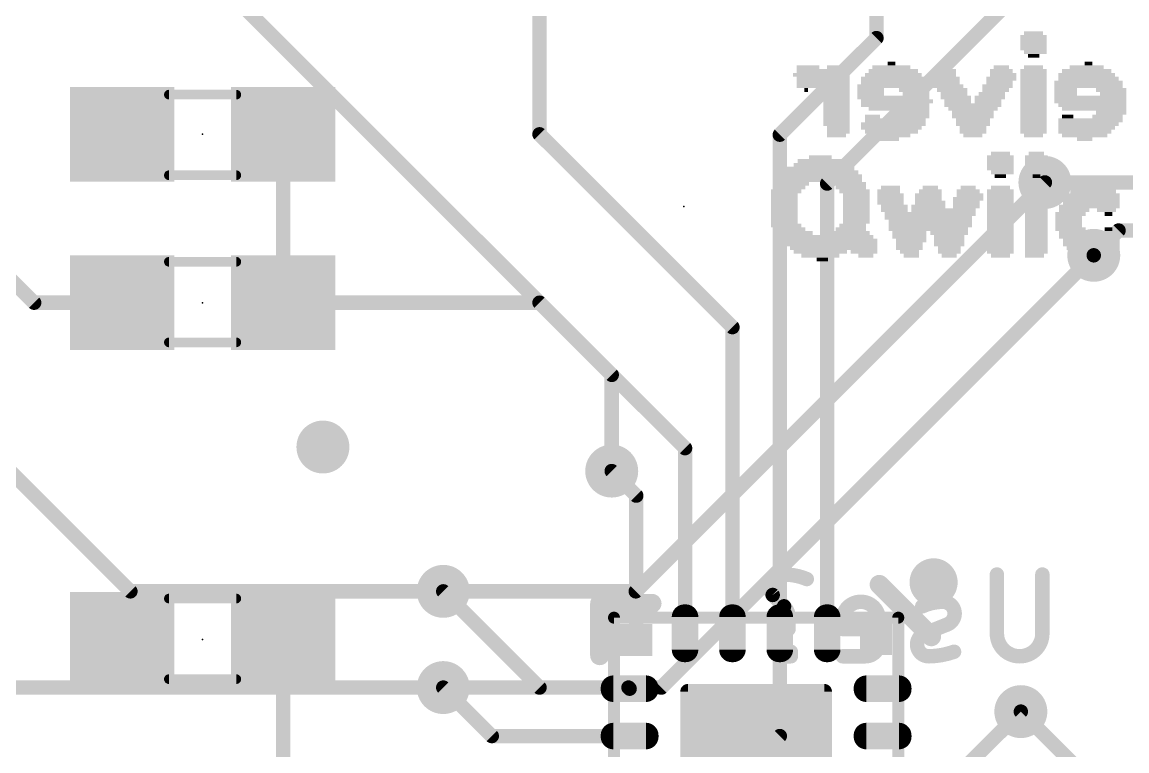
# Model space of a CAD drawing. Extents: x -15.2 to 71.4, y -14.5 to 36.9.
# Drawn here: x 8.25 to 19.92, y 10.76 to 18.46 of the extents above; entities that cross this region are included whole.
import ezdxf

# ---------------------------------------------------------------- set-up
doc = ezdxf.new("R2010")
doc.units = 0
for name, color, linetype in [('1', 12, 'CONTINUOUS'), ('16', 132, 'CONTINUOUS'), ('18', 110, 'CONTINUOUS'), ('21', 41, 'CONTINUOUS'), ('22', 40, 'CONTINUOUS'), ('23', 53, 'CONTINUOUS'), ('51', 53, 'CONTINUOUS')]:
    doc.layers.add(name, color=color, linetype=linetype)

# ---------------------------------------------------------------- blocks, each defined once
blk = doc.blocks.new('RECT')
blk.add_solid([(-0.5, -0.5), (0.5, -0.5), (-0.5, 0.5), (0.5, 0.5)])
blk = doc.blocks.new('RECT44800X97600R95')
at = {"const_width": 0.133}
blk.add_lwpolyline([(0.0735, -0.172), (0.0735, 0.172, 0.4142), (0.007, 0.2385), (-0.007, 0.2385, 0.4142), (-0.0735, 0.172), (-0.0735, -0.172, 0.4142), (-0.007, -0.2385), (0.007, -0.2385, 0.4142)], format="xyb", close=True, dxfattribs=at)
blk.add_solid([(-0.0324, -0.1974), (0.0324, -0.1974), (-0.0324, 0.1974), (0.0324, 0.1974)])
blk = doc.blocks.new('RECT256000X256000R10')
at = {"const_width": 0.08}
blk.add_lwpolyline([(0.76, -0.72), (0.76, 0.72, 0.4142), (0.72, 0.76), (-0.72, 0.76, 0.4142), (-0.76, 0.72), (-0.76, -0.72, 0.4142), (-0.72, -0.76), (0.72, -0.76, 0.4142)], format="xyb", close=True, dxfattribs=at)
blk.add_solid([(-0.74, -0.74), (0.74, -0.74), (-0.74, 0.74), (0.74, 0.74)])
blk = doc.blocks.new('ROUNDV')
at = {"const_width": 0.5}
blk.add_lwpolyline([(0, -0.25, 1), (0, 0.25, 1), (0, -0.25)], format="xyb", dxfattribs=at)

msp = doc.modelspace()

# ---------------------------------------------------------------- linework, layer by layer
at = {"layer": '1', "const_width": 0.1524}
for points in [[(17.272, 18.288), (17.272, 22.828)], [(16.752, 16.752), (21.082, 21.082)], [(13.716, 17.272), (13.716, 19.05)], [(16.252, 17.268), (17.272, 18.288)], [(11.01, 17.272), (11.01, 15.494)], [(15.752, 15.236), (13.716, 17.272)], [(16.252, 12.003), (16.252, 17.268)], [(16.752, 12.003), (16.752, 16.752)], [(43.688, 16.764), (19.05, 16.764)], [(19.8272, 16.256), (19.5656, 15.9944)], [(44.958, 16.256), (19.8272, 16.256)], [(8.382, 15.494), (7.874, 16.002)], [(9.31, 15.494), (8.382, 15.494)], [(13.716, 15.494), (11.01, 15.494)], [(15.252, 13.958), (13.716, 15.494)], [(15.752, 12.003), (15.752, 15.236)], [(15.252, 12.003), (15.252, 13.958)], [(14.737, 13.457), (14.478, 13.716)], [(14.737, 11.933), (14.737, 13.457)], [(13.716, 11.43), (12.7, 12.446)], [(11.01, 11.938), (11.01, 10.228)], [(16.252, 12.003), (16.252, 10.918)], [(13.212, 10.918), (12.7, 11.43)], [(14.655, 11.43), (13.716, 11.43)], [(14.667, 11.418), (14.655, 11.43)], [(20.828, 9.144), (18.796, 11.176)], [(14.667, 10.918), (13.212, 10.918)], [(16.252, 10.918), (16.002, 10.668)]]:
    msp.add_lwpolyline(points, dxfattribs=at)
at = {"layer": '1', "const_width": 0.0762}
for points in [[(17.2339, 18.288, 1), (17.3101, 18.288)], [(17.2989, 18.2611, 1), (17.2451, 18.3149)], [(11.0481, 17.272, 1), (10.9719, 17.272)], [(13.6779, 17.272, 1), (13.7541, 17.272)], [(13.7429, 17.2989, 1), (13.6891, 17.2451)], [(16.2901, 17.268, 1), (16.2139, 17.268)], [(16.2251, 17.2949, 1), (16.2789, 17.2411)], [(16.7901, 16.752, 1), (16.7139, 16.752)], [(16.7251, 16.7789, 1), (16.7789, 16.7251)], [(19.05, 16.8021, 1), (19.05, 16.7259)], [(19.8272, 16.2941, 1), (19.8272, 16.2179)], [(19.8542, 16.2291, 1), (19.8003, 16.2829)], [(19.5387, 16.0213, 1), (19.5926, 15.9674)], [(8.382, 15.5321, 1), (8.382, 15.4559)], [(8.3551, 15.4671, 1), (8.4089, 15.5209)], [(9.31, 15.4559, 1), (9.31, 15.5321)], [(11.01, 15.5321, 1), (11.01, 15.4559)], [(10.9719, 15.494, 1), (11.0481, 15.494)], [(13.7429, 15.5209, 1), (13.6891, 15.4671)], [(13.716, 15.4559, 1), (13.716, 15.5321)], [(15.7901, 15.236, 1), (15.7139, 15.236)], [(15.7251, 15.2091, 1), (15.7789, 15.2629)], [(15.2901, 13.958, 1), (15.2139, 13.958)], [(15.2251, 13.9311, 1), (15.2789, 13.9849)], [(14.5049, 13.7429, 1), (14.4511, 13.6891)], [(14.7751, 13.457, 1), (14.6989, 13.457)], [(14.7101, 13.4301, 1), (14.7639, 13.4839)], [(12.7269, 12.4729, 1), (12.6731, 12.4191)], [(11.0481, 11.938, 1), (10.9719, 11.938)], [(15.2139, 12.003, 1), (15.2901, 12.003)], [(15.7139, 12.003, 1), (15.7901, 12.003)], [(16.2901, 12.003, 1), (16.2139, 12.003)], [(16.2139, 12.003, 1), (16.2901, 12.003)], [(16.7139, 12.003, 1), (16.7901, 12.003)], [(14.6989, 11.933, 1), (14.7751, 11.933)], [(12.7269, 11.4569, 1), (12.6731, 11.4031)], [(13.716, 11.4681, 1), (13.716, 11.3919)], [(13.6891, 11.4031, 1), (13.7429, 11.4569)], [(14.6819, 11.4569, 1), (14.6281, 11.4031)], [(14.6401, 11.3911, 1), (14.6939, 11.4449)], [(14.655, 11.3919, 1), (14.655, 11.4681)], [(18.8229, 11.2029, 1), (18.7691, 11.1491)], [(13.212, 10.9561, 1), (13.212, 10.8799)], [(13.1851, 10.8911, 1), (13.2389, 10.9449)], [(14.667, 10.8799, 1), (14.667, 10.9561)], [(16.2789, 10.8911, 1), (16.2251, 10.9449)], [(16.2139, 10.918, 1), (16.2901, 10.918)]]:
    msp.add_lwpolyline(points, format="xyb", dxfattribs=at)
at = {"layer": '16', "const_width": 0.1524}
for points in [[(5.08, 24.13), (14.478, 14.732)], [(19.05, 16.764), (14.732, 12.446)], [(19.5656, 15.9944), (15.0012, 11.43)], [(14.478, 14.732), (14.478, 13.716)], [(9.398, 12.446), (8.128, 13.716)], [(12.7, 12.446), (9.398, 12.446)], [(14.732, 12.446), (12.7, 12.446)], [(7.62, 11.43), (12.7, 11.43)], [(15.0012, 11.43), (12.7, 11.43)], [(18.796, 11.176), (17.018, 9.398)]]:
    msp.add_lwpolyline(points, dxfattribs=at)
at = {"layer": '16', "const_width": 0.0762}
for points in [[(19.0769, 16.7371, 1), (19.0231, 16.7909)], [(19.5926, 15.9674, 1), (19.5387, 16.0213)], [(14.5161, 14.732, 1), (14.4399, 14.732)], [(14.4511, 14.7051, 1), (14.5049, 14.7589)], [(14.4399, 13.716, 1), (14.5161, 13.716)], [(9.398, 12.4841, 1), (9.398, 12.4079)], [(9.3711, 12.4191, 1), (9.4249, 12.4729)], [(12.7, 12.4841, 1), (12.7, 12.4079)], [(12.7, 12.4079, 1), (12.7, 12.4841)], [(14.7051, 12.4729, 1), (14.7589, 12.4191)], [(14.732, 12.4079, 1), (14.732, 12.4841)], [(12.7, 11.4681, 1), (12.7, 11.3919)], [(12.7, 11.3919, 1), (12.7, 11.4681)], [(14.9743, 11.4569, 1), (15.0282, 11.4031)], [(15.0012, 11.3919, 1), (15.0012, 11.4681)], [(18.8229, 11.1491, 1), (18.7691, 11.2029)]]:
    msp.add_lwpolyline(points, format="xyb", dxfattribs=at)
at = {"layer": '21'}
for points, const_width in [([(17.875, 12.414, 1), (17.875, 12.668, 1), (17.875, 12.414)], 0.254), ([(17.3379, 12.5539, 1), (17.2661, 12.4821)], 0.1016), ([(14.352, 12.3688, 1), (14.352, 12.2672)], 0.1016), ([(14.4028, 12.318, 1), (14.3012, 12.318)], 0.1016), ([(14.902, 12.2672, 1), (14.902, 12.3688)], 0.1016), ([(17.8161, 11.9321, 1), (17.8879, 12.0039)], 0.1016), ([(14.3012, 11.768, 1), (14.4028, 11.768)], 0.1016)]:
    msp.add_lwpolyline(points, format="xyb", dxfattribs=dict(at, const_width=const_width))
at = {"layer": '21', "const_width": 0.2032}
for points in [[(17.852, 11.968), (17.302, 12.518)], [(14.352, 12.318), (14.902, 12.318)], [(14.352, 11.768), (14.352, 12.318)]]:
    msp.add_lwpolyline(points, dxfattribs=at)
at = {"layer": '22'}
for points, const_width in [([(16.2968, 12.6238, 0.4142), (16.1528, 12.4799)], 0.1524), ([(16.5367, 12.5758, 0.099), (16.2968, 12.6238)], 0.1524), ([(16.2968, 12.6619, 1), (16.2968, 12.5857)], 0.0762), ([(16.2968, 12.5857, 1), (16.2968, 12.6619)], 0.0762), ([(16.522, 12.5407, 1), (16.5513, 12.611)], 0.0762), ([(18.5814, 12.6238, 1), (18.5052, 12.6238)], 0.0762), ([(19.0611, 12.6238, 1), (18.9849, 12.6238)], 0.0762), ([(16.1528, 12.4799, 0.1623), (16.1768, 12.4079)], 0.1524), ([(16.1909, 12.4799, 1), (16.1147, 12.4799)], 0.0762), ([(16.1147, 12.4799, 1), (16.1909, 12.4799)], 0.0762), ([(16.2038, 12.4348, 1), (16.1499, 12.381)], 0.0762), ([(16.1463, 12.385, 1), (16.2073, 12.4308)], 0.0762), ([(16.3237, 12.3149, 1), (16.2698, 12.261)], 0.0762), ([(16.3448, 12.168, 0.2053), (16.2968, 12.288)], 0.1524), ([(17.2987, 12.144, 1), (16.9148, 12.144)], 0.1524), ([(17.7396, 12.3227, 1), (17.7709, 12.2532)], 0.0762), ([(17.9712, 12.3359, 0.1025), (17.7553, 12.288)], 0.1524), ([(17.9706, 12.374, 1), (17.9717, 12.2978)], 0.0762), ([(18.0192, 12.096, 0.8318), (17.9712, 12.3359)], 0.1524), ([(17.9717, 12.2978, 1), (17.9706, 12.374)], 0.0762), ([(16.2698, 12.261, 1), (16.3237, 12.3149)], 0.0762), ([(16.3448, 12.168, 0.0122), (16.3448, 12.0481)], 0.1524), ([(16.3828, 12.1671, 1), (16.3067, 12.1689)], 0.0762), ([(16.3067, 12.1689, 1), (16.3828, 12.1671)], 0.0762), ([(16.9529, 12.144, 1), (16.8767, 12.144)], 0.0762), ([(16.8767, 12.144, 1), (16.9529, 12.144)], 0.0762), ([(17.3368, 12.144, 1), (17.2606, 12.144)], 0.0762), ([(17.2606, 12.144, 1), (17.3368, 12.144)], 0.0762), ([(18.005, 12.1314, 1), (18.0333, 12.0607)], 0.0762), ([(18.0333, 12.0607, 1), (18.005, 12.1314)], 0.0762), ([(16.3067, 12.0471, 1), (16.3828, 12.049)], 0.0762), ([(16.9148, 12.0862, 1), (16.9148, 12.01)], 0.0762), ([(16.8767, 12.0481, 1), (16.9529, 12.0481)], 0.0762), ([(17.2987, 12.01, 1), (17.2987, 12.0862)], 0.0762), ([(17.7793, 12.0001, 0.8318), (17.8273, 11.7602)], 0.1524), ([(17.7651, 12.0355, 1), (17.7934, 11.9647)], 0.0762), ([(17.7934, 11.9647, 1), (17.7651, 12.0355)], 0.0762), ([(18.5433, 12.0001, 1), (19.023, 12.0001)], 0.1524), ([(18.5814, 12.0001, 1), (18.5052, 12.0001)], 0.0762), ([(18.5052, 12.0001, 1), (18.5814, 12.0001)], 0.0762), ([(19.0611, 12.0001, 1), (18.9849, 12.0001)], 0.0762), ([(18.9849, 12.0001, 1), (19.0611, 12.0001)], 0.0762), ([(17.1547, 11.7602, 0.4142), (17.2987, 11.9041)], 0.1524), ([(17.3368, 11.9041, 1), (17.2606, 11.9041)], 0.0762), ([(17.2606, 11.9041, 1), (17.3368, 11.9041)], 0.0762), ([(16.3208, 11.8463, 1), (16.3208, 11.7701)], 0.0762), ([(16.3589, 11.8082, 1), (16.2827, 11.8082)], 0.0762), ([(16.3208, 11.7983, 1), (16.3208, 11.7221)], 0.0762), ([(16.2827, 11.7602, 1), (16.3589, 11.7602)], 0.0762), ([(16.4068, 11.8082, 1), (16.3306, 11.8082)], 0.0762), ([(16.3306, 11.7602, 1), (16.4068, 11.7602)], 0.0762), ([(16.3687, 11.7701, 1), (16.3687, 11.8463)], 0.0762), ([(16.3687, 11.7221, 1), (16.3687, 11.7983)], 0.0762), ([(16.9148, 11.7983, 1), (16.9148, 11.7221)], 0.0762), ([(17.1547, 11.7983, 1), (17.1547, 11.7221)], 0.0762), ([(17.1547, 11.7221, 1), (17.1547, 11.7983)], 0.0762), ([(17.8267, 11.7983, 1), (17.8278, 11.7221)], 0.0762), ([(17.8273, 11.7602, 0.083), (18.0911, 11.8082)], 0.1524), ([(17.8278, 11.7221, 1), (17.8267, 11.7983)], 0.0762), ([(18.104, 11.7723, 1), (18.0782, 11.844)], 0.0762)]:
    msp.add_lwpolyline(points, format="xyb", dxfattribs=dict(at, const_width=const_width))
at = {"layer": '22', "const_width": 0.1524}
for points in [[(18.5433, 12.0001), (18.5433, 12.6238)], [(19.023, 12.6238), (19.023, 12.0001)], [(16.1768, 12.4079), (16.2968, 12.288)], [(16.9148, 12.144), (16.9148, 12.0481)], [(17.2987, 11.9041), (17.2987, 12.144)], [(17.7793, 12.0001), (18.0192, 12.096)], [(16.9148, 12.0481), (17.2987, 12.0481)], [(16.3687, 11.8082), (16.3208, 11.8082)], [(16.3208, 11.8082), (16.3208, 11.7602)], [(16.3208, 11.7602), (16.3687, 11.7602)], [(16.3687, 11.7602), (16.3687, 11.8082)], [(16.9148, 11.7602), (17.1547, 11.7602)]]:
    msp.add_lwpolyline(points, dxfattribs=at)
at = {"layer": '23'}
for p in [(10.16, 17.272), (15.24, 16.51), (10.16, 15.494), (10.16, 11.938)]:
    msp.add_point(p, dxfattribs=at)
at = {"layer": '51'}
for points, const_width in [([(10.516, 17.691), (9.804, 17.691)], 0.1016), ([(10.516, 16.84), (9.804, 16.84)], 0.1016), ([(9.804, 15.926), (10.516, 15.926)], 0.1016), ([(9.804, 15.075), (10.516, 15.075)], 0.1016), ([(9.804, 12.37), (10.516, 12.37)], 0.1016), ([(14.502, 9.168), (14.502, 12.168)], 0.127), ([(14.502, 12.168), (17.502, 12.168)], 0.127), ([(17.502, 12.168), (17.502, 9.168)], 0.127), ([(9.804, 11.519), (10.516, 11.519)], 0.1016)]:
    msp.add_lwpolyline(points, dxfattribs=dict(at, const_width=const_width))
for points, const_width in [([(9.804, 17.7164, 1), (9.804, 17.6656)], 0.0508), ([(10.516, 17.6656, 1), (10.516, 17.7164)], 0.0508), ([(9.804, 16.8654, 1), (9.804, 16.8146)], 0.0508), ([(10.516, 16.8146, 1), (10.516, 16.8654)], 0.0508), ([(9.804, 15.9514, 1), (9.804, 15.9006)], 0.0508), ([(10.516, 15.9006, 1), (10.516, 15.9514)], 0.0508), ([(9.804, 15.1004, 1), (9.804, 15.0496)], 0.0508), ([(10.516, 15.0496, 1), (10.516, 15.1004)], 0.0508), ([(9.804, 12.3954, 1), (9.804, 12.3446)], 0.0508), ([(10.516, 12.3446, 1), (10.516, 12.3954)], 0.0508), ([(14.502, 12.1998, 1), (14.502, 12.1363)], 0.0635), ([(14.5338, 12.168, 1), (14.4703, 12.168)], 0.0635), ([(17.5338, 12.168, 1), (17.4703, 12.168)], 0.0635), ([(17.502, 12.1363, 1), (17.502, 12.1998)], 0.0635), ([(9.804, 11.5444, 1), (9.804, 11.4936)], 0.0508), ([(10.516, 11.4936, 1), (10.516, 11.5444)], 0.0508)]:
    msp.add_lwpolyline(points, format="xyb", dxfattribs=dict(at, const_width=const_width))

# ---------------------------------------------------------------- block references
at = {"layer": '1', "xscale": 1.1, "rotation": 180}
for p in [(9.31, 17.272), (11.01, 17.272)]:
    msp.add_blockref('RECT', p, dxfattribs=at)
at = {"layer": '1', "xscale": 1.1}
for p in [(9.31, 15.494), (11.01, 15.494), (9.31, 11.938), (11.01, 11.938)]:
    msp.add_blockref('RECT', p, dxfattribs=at)
at = {"layer": '1'}
for name, p, rotation in [('RECT44800X97600R95', (15.252, 12.003), 180), ('RECT44800X97600R95', (15.752, 12.003), 180), ('RECT44800X97600R95', (16.252, 12.003), 180), ('RECT44800X97600R95', (16.752, 12.003), 180), ('RECT44800X97600R95', (14.667, 11.418), 90), ('RECT44800X97600R95', (17.337, 11.418), 270), ('RECT256000X256000R10', (16.002, 10.668), 270), ('RECT44800X97600R95', (14.667, 10.918), 90), ('RECT44800X97600R95', (17.337, 10.918), 270)]:
    msp.add_blockref(name, p, dxfattribs=dict(at, rotation=rotation))
at = {"layer": '1', "xscale": 0.34, "yscale": 0.34, "rotation": 270}
for p in [(14.737, 11.933), (17.267, 11.943)]:
    msp.add_blockref('RECT', p, dxfattribs=at)
at = {"layer": '18', "xscale": 0.5588, "yscale": 0.5588}
for p in [(19.05, 16.764), (19.05, 16.764), (19.5656, 15.9944), (19.5656, 15.9944), (11.43, 13.97), (11.43, 13.97), (14.478, 13.716), (14.478, 13.716), (12.7, 12.446), (12.7, 12.446), (12.7, 11.43), (12.7, 11.43), (18.796, 11.176), (18.796, 11.176)]:
    msp.add_blockref('ROUNDV', p, dxfattribs=at)
at = {"layer": '21', "yscale": 0.04}
for p, xscale in [((16.68, 17.03), 0.24), ((18.58, 17.03), 0.28), ((18.58, 17.07), 0.2), ((18.96, 17.03), 0.24), ((18.96, 17.07), 0.16), ((16.68, 16.91), 0.72), ((16.68, 16.95), 0.56), ((16.68, 16.99), 0.48), ((18.58, 16.99), 0.28), ((18.58, 16.95), 0.28), ((18.58, 16.91), 0.28), ((18.96, 16.99), 0.24), ((18.96, 16.95), 0.24), ((18.96, 16.91), 0.24), ((16.68, 16.83), 0.88), ((16.68, 16.79), 0.88), ((16.68, 16.87), 0.8), ((18.6, 16.87), 0.24), ((18.58, 16.83), 0.12), ((18.96, 16.87), 0.24), ((18.96, 16.83), 0.08), ((16.32, 16.67), 0.32), ((16.38, 16.75), 0.36), ((16.36, 16.71), 0.32), ((16.98, 16.75), 0.36), ((17, 16.71), 0.32), ((17.04, 16.67), 0.32), ((17.4, 16.67), 0.24), ((17.42, 16.71), 0.2), ((17.84, 16.67), 0.24), ((17.84, 16.71), 0.16), ((18.24, 16.67), 0.24), ((18.24, 16.71), 0.16), ((18.58, 16.67), 0.28), ((18.58, 16.71), 0.2), ((18.94, 16.71), 0.2), ((18.96, 16.67), 0.24), ((19.56, 16.67), 0.48), ((19.56, 16.71), 0.32), ((16.3, 16.63), 0.28), ((16.3, 16.59), 0.28), ((16.3, 16.55), 0.28), ((17.06, 16.63), 0.28), ((17.06, 16.59), 0.28), ((17.06, 16.55), 0.28), ((17.42, 16.63), 0.28), ((17.42, 16.59), 0.28), ((17.42, 16.55), 0.28), ((17.82, 16.63), 0.28), ((17.82, 16.59), 0.28), ((17.84, 16.55), 0.32), ((18.24, 16.59), 0.32), ((18.22, 16.55), 0.28), ((18.26, 16.63), 0.28), ((18.58, 16.63), 0.28), ((18.58, 16.59), 0.28), ((18.58, 16.55), 0.28), ((18.96, 16.63), 0.24), ((18.96, 16.59), 0.24), ((18.96, 16.55), 0.24), ((19.54, 16.59), 0.6), ((19.54, 16.55), 0.6), ((19.56, 16.63), 0.56), ((16.3, 16.51), 0.28), ((16.3, 16.47), 0.28), ((16.3, 16.43), 0.28), ((17.06, 16.51), 0.28), ((17.06, 16.47), 0.28), ((17.06, 16.43), 0.28), ((17.46, 16.51), 0.28), ((17.46, 16.47), 0.28), ((17.84, 16.43), 0.96), ((17.82, 16.51), 0.36), ((17.98, 16.47), 0.68), ((18.22, 16.51), 0.28), ((18.58, 16.51), 0.28), ((18.58, 16.47), 0.28), ((18.58, 16.43), 0.28), ((18.96, 16.51), 0.24), ((18.96, 16.47), 0.24), ((18.96, 16.43), 0.24), ((19.32, 16.43), 0.32), ((19.52, 16.51), 0.64), ((19.36, 16.47), 0.32), ((19.7, 16.47), 0.2), ((19.72, 16.43), 0.08), ((16.3, 16.39), 0.28), ((16.3, 16.35), 0.28), ((16.32, 16.31), 0.32), ((17.02, 16.31), 0.28), ((17.06, 16.39), 0.28), ((17.06, 16.35), 0.28), ((17.82, 16.39), 0.92), ((17.84, 16.35), 0.88), ((17.84, 16.31), 0.88), ((18.58, 16.39), 0.28), ((18.58, 16.35), 0.28), ((18.58, 16.31), 0.28), ((18.96, 16.39), 0.24), ((18.96, 16.35), 0.24), ((18.96, 16.31), 0.24), ((19.3, 16.39), 0.28), ((19.3, 16.35), 0.28), ((19.3, 16.31), 0.28), ((16.36, 16.27), 0.32), ((16.4, 16.23), 0.4), ((16.98, 16.23), 0.44), ((17, 16.27), 0.32), ((17.82, 16.27), 0.84), ((17.62, 16.23), 0.36), ((17.62, 16.19), 0.36), ((18.04, 16.23), 0.4), ((18.04, 16.19), 0.32), ((18.58, 16.27), 0.28), ((18.58, 16.23), 0.28), ((18.58, 16.19), 0.28), ((18.96, 16.27), 0.24), ((18.96, 16.23), 0.24), ((18.96, 16.19), 0.24), ((19.32, 16.27), 0.32), ((19.36, 16.23), 0.32), ((19.52, 16.19), 0.64), ((19.7, 16.23), 0.2), ((19.72, 16.27), 0.08), ((16.8, 16.11), 0.96), ((17.64, 16.15), 0.32), ((17.62, 16.11), 0.28), ((18.04, 16.15), 0.32), ((18.04, 16.11), 0.32), ((18.58, 16.15), 0.28), ((18.58, 16.11), 0.28), ((18.96, 16.15), 0.24), ((18.96, 16.11), 0.24), ((19.54, 16.15), 0.6), ((19.54, 16.11), 0.6), ((16.82, 16.07), 0.92), ((16.68, 16.03), 0.56), ((16.68, 15.99), 0.4), ((17.14, 16.03), 0.28), ((17.16, 15.99), 0.16), ((17.62, 16.07), 0.28), ((17.62, 16.03), 0.2), ((17.64, 15.99), 0.16), ((18.04, 16.07), 0.24), ((18.04, 16.03), 0.24), ((18.04, 15.99), 0.16), ((18.58, 16.07), 0.28), ((18.58, 16.03), 0.28), ((18.58, 15.99), 0.2), ((18.96, 16.07), 0.24), ((18.96, 16.03), 0.24), ((18.94, 15.99), 0.2), ((19.56, 16.07), 0.56), ((19.58, 16.03), 0.44), ((19.56, 15.99), 0.32), ((16.7, 15.95), 0.12)]:
    msp.add_blockref('RECT', p, dxfattribs=dict(at, xscale=xscale))
for p in [(16.74, 16.19), (16.78, 16.15)]:
    msp.add_blockref('RECT', p, dxfattribs=at)
at = {"layer": '22', "yscale": 0.04, "rotation": 180}
for p, xscale in [((18.93, 18.3), 0.28), ((18.93, 18.34), 0.2), ((18.93, 18.26), 0.28), ((18.93, 18.22), 0.28), ((18.93, 18.18), 0.28), ((18.95, 18.14), 0.24), ((18.93, 18.1), 0.12), ((16.55, 17.98), 0.24), ((16.71, 17.94), 0.56), ((16.85, 17.98), 0.2), ((17.45, 17.94), 0.52), ((17.43, 17.98), 0.4), ((17.43, 18.02), 0.08), ((17.99, 17.94), 0.24), ((17.99, 17.98), 0.16), ((18.59, 17.94), 0.24), ((18.59, 17.98), 0.16), ((18.93, 17.94), 0.28), ((18.93, 17.98), 0.2), ((19.49, 17.94), 0.52), ((19.49, 17.98), 0.36), ((19.51, 18.02), 0.08), ((16.69, 17.9), 0.6), ((16.71, 17.86), 0.56), ((17.45, 17.86), 0.68), ((17.45, 17.9), 0.6), ((17.97, 17.9), 0.28), ((18.01, 17.86), 0.28), ((18.59, 17.86), 0.32), ((18.61, 17.9), 0.28), ((18.93, 17.9), 0.28), ((18.93, 17.86), 0.28), ((19.49, 17.9), 0.6), ((19.51, 17.86), 0.64), ((16.71, 17.82), 0.56), ((16.71, 17.78), 0.56), ((16.53, 17.74), 0.04), ((16.83, 17.74), 0.32), ((17.45, 17.78), 0.76), ((17.21, 17.74), 0.28), ((17.45, 17.82), 0.68), ((17.67, 17.74), 0.32), ((18.01, 17.82), 0.28), ((18.03, 17.78), 0.32), ((18.07, 17.74), 0.32), ((18.55, 17.78), 0.32), ((18.53, 17.74), 0.28), ((18.57, 17.82), 0.28), ((18.93, 17.82), 0.28), ((18.93, 17.78), 0.28), ((18.93, 17.74), 0.28), ((19.51, 17.82), 0.72), ((19.51, 17.78), 0.72), ((19.27, 17.74), 0.24), ((19.75, 17.74), 0.32), ((16.85, 17.7), 0.28), ((16.85, 17.66), 0.28), ((16.85, 17.62), 0.28), ((17.21, 17.7), 0.28), ((17.45, 17.66), 0.76), ((17.49, 17.62), 0.76), ((17.69, 17.7), 0.28), ((18.09, 17.7), 0.28), ((18.11, 17.66), 0.32), ((18.13, 17.62), 0.28), ((18.47, 17.66), 0.32), ((18.45, 17.62), 0.28), ((18.49, 17.7), 0.28), ((18.93, 17.7), 0.28), ((18.93, 17.66), 0.28), ((18.93, 17.62), 0.28), ((19.27, 17.7), 0.24), ((19.53, 17.66), 0.76), ((19.53, 17.62), 0.76), ((19.77, 17.7), 0.28), ((16.85, 17.58), 0.28), ((16.85, 17.54), 0.28), ((16.85, 17.5), 0.28), ((17.47, 17.58), 0.72), ((17.51, 17.54), 0.64), ((17.69, 17.5), 0.28), ((18.29, 17.58), 0.6), ((18.29, 17.54), 0.52), ((18.29, 17.5), 0.44), ((18.93, 17.58), 0.28), ((18.93, 17.54), 0.28), ((18.93, 17.5), 0.28), ((19.55, 17.58), 0.72), ((19.57, 17.54), 0.68), ((19.75, 17.5), 0.32), ((16.85, 17.46), 0.28), ((16.85, 17.42), 0.28), ((16.85, 17.38), 0.28), ((17.45, 17.38), 0.68), ((17.23, 17.46), 0.16), ((17.47, 17.42), 0.64), ((17.65, 17.46), 0.36), ((18.29, 17.46), 0.44), ((18.29, 17.42), 0.36), ((18.29, 17.38), 0.36), ((18.93, 17.46), 0.28), ((18.93, 17.42), 0.28), ((18.93, 17.38), 0.28), ((19.53, 17.42), 0.68), ((19.51, 17.38), 0.64), ((19.29, 17.46), 0.12), ((19.71, 17.46), 0.32), ((16.87, 17.34), 0.24), ((16.87, 17.3), 0.24), ((16.85, 17.26), 0.2), ((17.43, 17.34), 0.64), ((17.43, 17.3), 0.56), ((17.41, 17.26), 0.44), ((18.29, 17.34), 0.28), ((18.29, 17.3), 0.28), ((18.29, 17.26), 0.2), ((18.93, 17.34), 0.28), ((18.93, 17.3), 0.28), ((18.93, 17.26), 0.2), ((19.49, 17.34), 0.6), ((19.47, 17.3), 0.56), ((19.47, 17.26), 0.48), ((17.41, 17.22), 0.2), ((19.47, 17.22), 0.16)]:
    msp.add_blockref('RECT', p, dxfattribs=dict(at, xscale=xscale))
at = {"layer": '51', "xscale": 0.5001, "yscale": 0.95, "rotation": 180}
for p in [(9.5798, 17.2669), (10.7482, 17.2669)]:
    msp.add_blockref('RECT', p, dxfattribs=at)
at = {"layer": '51', "xscale": 0.5001, "yscale": 0.95}
for p in [(9.5719, 15.4991), (10.7402, 15.4991), (9.5719, 11.9431), (10.7402, 11.9431)]:
    msp.add_blockref('RECT', p, dxfattribs=at)

doc.saveas('drawing.dxf')
